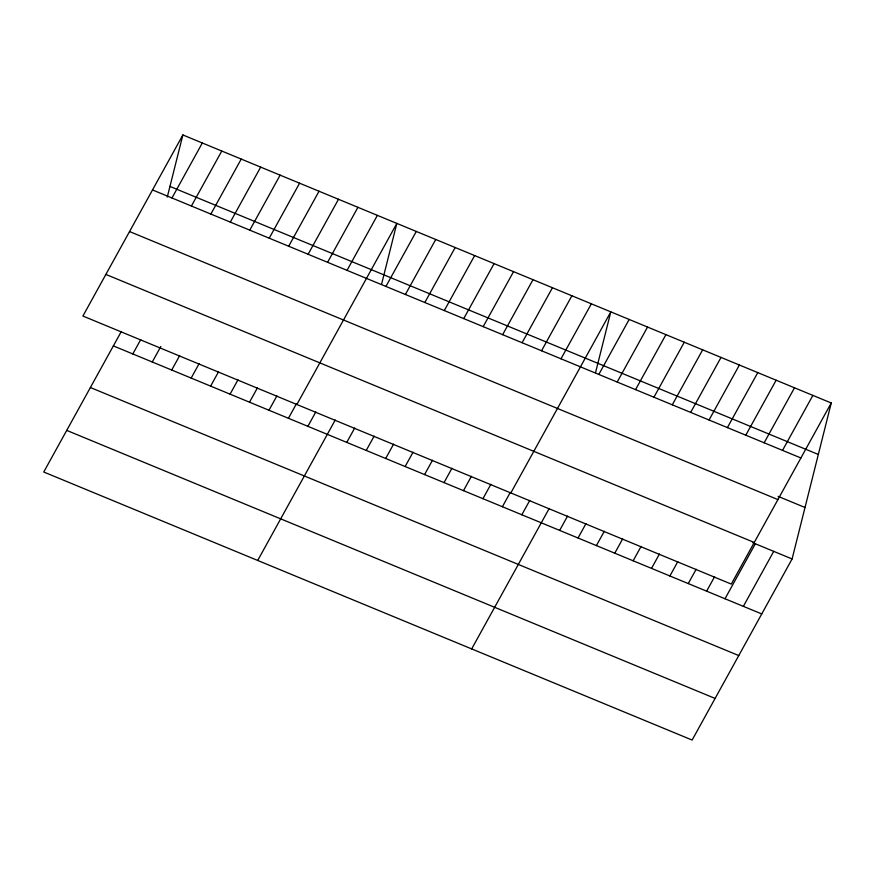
<?xml version="1.0" encoding="UTF-8"?>
<svg xmlns="http://www.w3.org/2000/svg" width="875" height="875" viewBox="0 0 875 875"><rect width="100%" height="100%" fill="white"/><g stroke="black" fill="none" stroke-linecap="round" stroke-linejoin="round"><path stroke-width="1.31" d="M167.289 197.028L182.875 134.947L831.25 402.992L792.094 558.961L692.125 740.053L43.75 472.008L121.286 331.559M381.587 284.156L396.834 223.398L296.866 404.491M595.547 372.608L610.805 311.861L510.836 492.942M182.875 134.947L82.906 316.039L731.281 584.084L831.25 402.992M171.97 197.98L202.322 142.986M191.417 206.019L221.78 151.036M132.814 353.948L140.733 339.598M210.875 214.058L241.227 159.075M152.261 361.987L160.847 346.445M230.322 222.097L260.673 167.114M171.719 370.027L179.638 355.688M249.78 230.147L280.131 175.153M191.166 378.066L199.084 363.727M269.227 238.186L299.578 183.192M210.623 386.116L218.542 371.766M288.673 246.225L319.036 191.242M230.07 394.155L237.989 379.805M308.131 254.264L338.483 199.281M249.517 402.194L257.436 387.855M327.578 262.303L357.93 207.32M268.975 410.233L276.894 395.894M347.036 270.353L377.388 215.359M288.422 418.272L296.341 403.933M307.88 426.322L315.798 411.972M385.93 286.431L416.292 231.448M257.709 560.459L335.245 420.011M405.387 294.47L435.739 239.488M346.773 442.4L354.692 428.061M424.834 302.509L455.186 247.527M366.231 450.439L374.15 436.1M444.292 310.559L474.644 255.566M385.678 458.489L393.597 444.139M463.739 318.598L494.091 263.605M405.136 466.528L413.055 452.178M483.186 326.637L513.548 271.655M424.583 474.567L432.502 460.217M502.644 334.677L532.995 279.694M444.03 482.606L451.948 468.267M522.091 342.727L552.453 287.733M463.488 490.645L471.406 476.306M541.548 350.766L571.9 295.772M482.934 498.695L490.853 484.345M560.995 358.805L591.347 303.811M502.392 506.734L510.311 492.384M598.817 374.434L629.169 319.452M521.839 514.773L529.758 500.423M617.192 382.036L647.544 327.042M471.68 648.922L549.205 508.473M635.556 389.627L665.919 334.644M559.661 530.414L567.58 516.064M653.931 397.228L684.283 342.234M578.036 538.005L585.955 523.655M672.295 404.819L702.658 349.825M596.4 545.595L604.319 531.256M690.67 412.409L721.022 357.427M614.775 553.197L622.694 538.847M709.045 420.011L739.397 365.017M633.15 560.788L641.069 546.438M727.409 427.602L757.772 372.619M651.514 568.378L659.433 554.039M745.784 435.192L776.136 380.209M669.889 575.98L677.808 561.63M764.148 442.794L794.511 387.8M688.253 583.57L696.172 569.231M782.523 450.384L812.875 395.402M706.628 591.161L714.547 576.822M725.003 598.763L755.355 543.769M743.367 606.353L773.719 551.37M169.947 186.419L818.333 454.464M152.512 189.941L800.898 457.975M778.072 496.355L805.011 507.489M129.544 231.547L777.919 499.592M105.875 274.422L754.25 542.467M752.905 542.763L792.094 558.961M113.367 345.909L761.742 613.944M90.388 387.516L738.763 655.561M66.719 430.391L715.105 698.436"/></g></svg>
